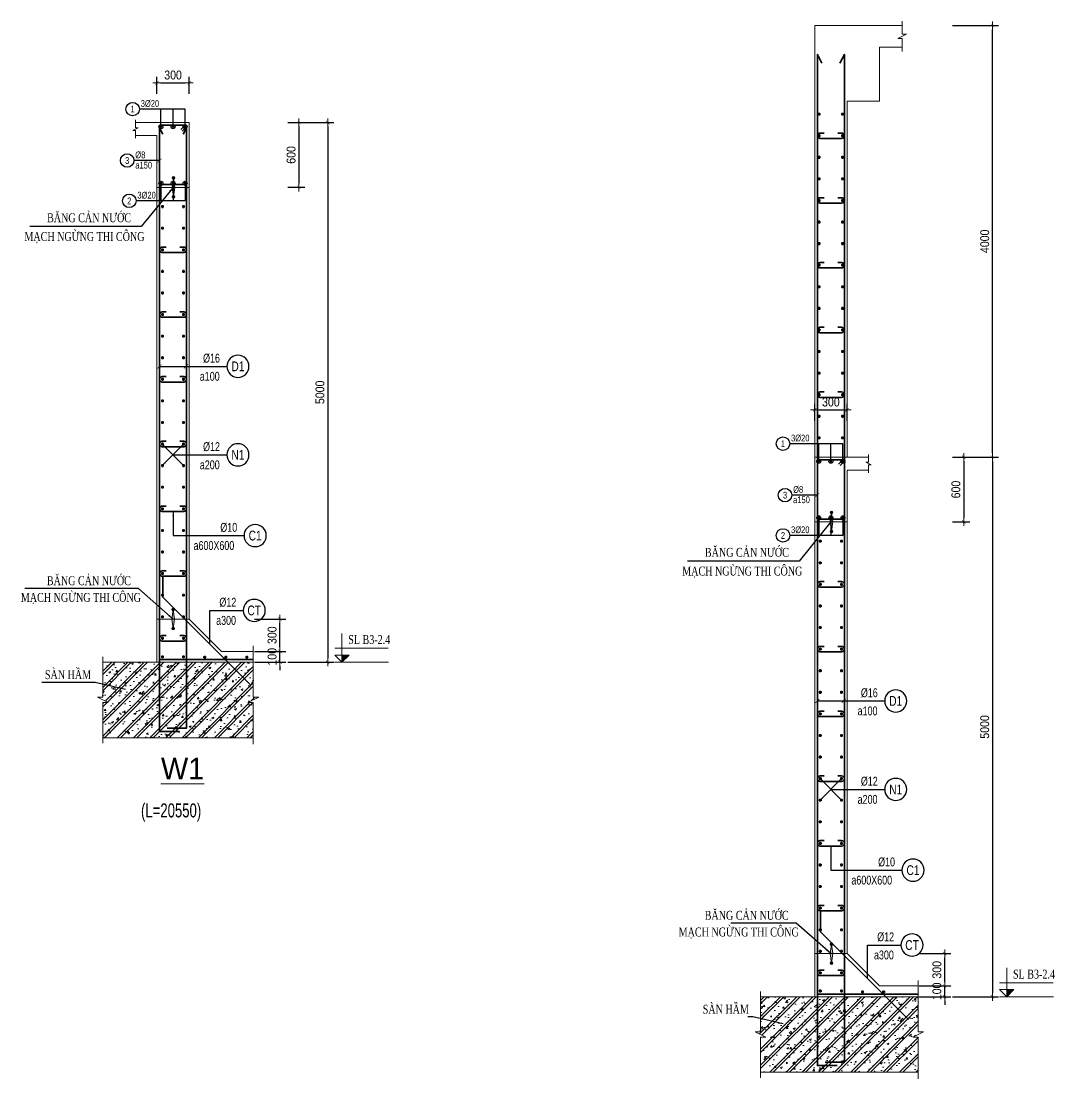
# Model space of a CAD drawing. Extents: x 512210 to 544733856, y -92216 to 2317910607.
# Drawn here: x 669829 to 688997, y -63711 to -44110 of the extents above; entities that cross this region are included whole.
import ezdxf
from ezdxf.enums import TextEntityAlignment as Align

# ---------------------------------------------------------------- set-up
doc = ezdxf.new("R2010")
doc.units = 0
doc.header["$LTSCALE"] = 300
doc.header["$MEASUREMENT"] = 0
doc.layers.get('0').update_dxf_attribs({"linetype": 'CONTINUOUS'})
doc.layers.get('DEFPOINTS').update_dxf_attribs({"linetype": 'CONTINUOUS'})
for name, color, linetype, lineweight in [('00-TT.Dim', 8, 'CONTINUOUS', 13), ('00-TT.Text', 4, 'CONTINUOUS', 13), ('00-XMT.Dim', 8, 'CONTINUOUS', 13), ('3-TEXT', 3, 'CONTINUOUS', 20), ('9', 252, 'CONTINUOUS', 9), ('a-Thay', 255, 'CONTINUOUS', 18), ('G-ANNO-TEXT', 231, 'CONTINUOUS', 9), ('kata_text', 7, 'CONTINUOUS', 30), ('kata_thep chu', 4, 'CONTINUOUS', 35), ('NDC_S_DIM', 1, 'CONTINUOUS', 15), ('NDC_S_HATCH MATERIAL', 8, 'CONTINUOUS', 13), ('NDC_S_REBAR', 4, 'CONTINUOUS', 35), ('NDC_S_SLAB', 2, 'CONTINUOUS', 18), ('sh', 90, 'CONTINUOUS', 13), ('Text chu', 2, 'CONTINUOUS', 25)]:
    doc.layers.add(name, color=color, linetype=linetype, lineweight=lineweight)
doc.layers.add('TEXT', color=4, linetype='CONTINUOUS')
doc.styles.add('01. TT-Arial-S', font='3t-unicode.shx')
doc.styles.add('02. TT-ArialS', font='3t-unicode.shx', dxfattribs={"width": 0.7})
doc.styles.add('kata_text', font='arial.ttf', dxfattribs={"width": 0.8})
doc.styles.add('NDC_ARIAL', font='arial.ttf', dxfattribs={"width": 0.85})
doc.styles.add('VNARIALH', font='', dxfattribs={"width": 0.75})
doc.styles.add('VNAVANTH', font='')
doc.styles.add('vntimeh.shx', font='vntimeh.shx', dxfattribs={"width": 0.65})
doc.styles.get('VNARIALH').set_extended_font_data('.VnArialH')
doc.styles.get('VNAVANTH').set_extended_font_data('.VnAvantH')
doc.linetypes.add('ZIGZAG', pattern='A,0.0001,-0.2,[131,ltypeshp.shx,S=0.2,R=0,X=-0.2,Y=0],-0.4,[131,ltypeshp.shx,S=0.2,R=180,X=0.2,Y=0],-0.2', length=0.8001)
doc.dimstyles.new('NDC_1-75', dxfattribs={"dimscale": 75, "dimtxt": 2.2, "dimasz": 1, "dimexe": 1.5, "dimexo": 0, "dimgap": 0.8, "dimtad": 1, "dimdec": 0, "dimdsep": 46, "dimtxsty": 'NDC_ARIAL', "dimblk": 'DIMMARK', "dimcen": 49999.938995, "dimdle": 1.5, "dimclrd": 1, "dimclre": 1, "dimclrt": 3, "dimadec": 0, "dimazin": 0, "dimtfac": 1, "dimtdec": 0, "dimtix": 1, "dimtmove": 1, "dimatfit": 3, "dimfxl": 1, "dimarcsym": 0})
doc.dimstyles.new('TT 1-1-100', dxfattribs={"dimscale": 100, "dimtxt": 2.2, "dimasz": 1, "dimexe": 1.2, "dimexo": 0, "dimgap": 0.5, "dimtad": 1, "dimdec": 0, "dimzin": 0, "dimdsep": 46, "dimtxsty": '02. TT-ArialS', "dimblk": 'ARCHTICK', "dimcen": 1.5, "dimdle": 1, "dimclrd": 8, "dimclre": 8, "dimclrt": 90, "dimadec": 0, "dimazin": 0, "dimtfac": 1, "dimtdec": 0, "dimtofl": 0, "dimtmove": 0, "dimatfit": 3, "dimfxl": 0.18, "dimtolj": 1, "dimtzin": 0, "dimarcsym": 0})

# ---------------------------------------------------------------- blocks, each defined once
blk = doc.blocks.new('DIMMARK')
at = {"layer": 'NDC_S_DIM', "color": 1}
blk.add_line((-1.5, 0), (1, 0), dxfattribs=at)
at = {"layer": 'NDC_S_DIM', "color": 2, "const_width": 0.1}
blk.add_lwpolyline([(-0.42, -0.42), (0.42, 0.42)], dxfattribs=at)
blk = doc.blocks.new('*D171')
at = {"layer": 'DEFPOINTS', "color": 0, "transparency": 16777216}
for p in [(674773, -45989), (674773, -55989), (675514, -55989)]:
    blk.add_point(p, dxfattribs=at)
at = {"layer": 'NDC_S_DIM', "color": 1, "lineweight": -2, "transparency": 16777216}
for p, q in [((674773, -45989), (675626, -45989)), ((675514, -46064), (675514, -55914)), ((674773, -55989), (675626, -55989))]:
    blk.add_line(p, q, dxfattribs=at)
at = {"layer": 'NDC_S_DIM', "color": 1, "lineweight": -2, "transparency": 16777216, "xscale": 75, "yscale": 75, "zscale": 75}
for p, rotation in [((675514, -45989), 90), ((675514, -55989), 270)]:
    blk.add_blockref('DIMMARK', p, dxfattribs=dict(at, rotation=rotation))
at = {"layer": 'NDC_S_DIM', "color": 3, "transparency": 16777216, "insert": (675370, -50989), "char_height": 165, "attachment_point": 5, "rotation": 90, "style": 'NDC_ARIAL'}
blk.add_mtext('5000', dxfattribs=at)
blk = doc.blocks.new('*D172')
at = {"layer": 'DEFPOINTS', "color": 0, "transparency": 16777216}
for p in [(672946, -45253), (672346, -45455), (672946, -45455)]:
    blk.add_point(p, dxfattribs=at)
at = {"layer": 'NDC_S_DIM', "color": 1, "lineweight": -2, "transparency": 16777216}
for p, q in [((672346, -45455), (672346, -45141)), ((672421, -45253), (672871, -45253)), ((672946, -45455), (672946, -45141))]:
    blk.add_line(p, q, dxfattribs=at)
at = {"layer": 'NDC_S_DIM', "color": 1, "lineweight": -2, "transparency": 16777216, "xscale": 75, "yscale": 75, "zscale": 75, "rotation": 180}
blk.add_blockref('DIMMARK', (672346, -45253), dxfattribs=at)
at = {"layer": 'NDC_S_DIM', "color": 1, "lineweight": -2, "transparency": 16777216, "xscale": 75, "yscale": 75, "zscale": 75}
blk.add_blockref('DIMMARK', (672946, -45253), dxfattribs=at)
at = {"layer": 'NDC_S_DIM', "color": 3, "transparency": 16777216, "insert": (672646, -45109), "char_height": 165, "attachment_point": 5, "style": 'NDC_ARIAL'}
blk.add_mtext('300', dxfattribs=at)
blk = doc.blocks.new('kata_block_THEP')
at = {"layer": 'kata_thep chu', "color": 0}
for p, q in [((-0.5, 0), (0.5, 0)), ((-0.35, 0.35), (0.35, -0.35)), ((0.35, 0.35), (-0.35, -0.35)), ((0, 0.5), (0, -0.5))]:
    blk.add_line(p, q, dxfattribs=at)
at = {"layer": 'kata_thep chu', "color": 0, "const_width": 0.0833}
blk.add_lwpolyline([(-0.5, 0, 1), (0.5, 0, 1), (-0.5, 0, 1)], format="xyb", dxfattribs=at)
blk = doc.blocks.new('00-3T-Reinforcement')
at = {"color": 8}
blk.add_circle((-2.5, 0), 2.5, dxfattribs=at)
at = {"layer": '00-TT.Text', "color": 7, "style": 'VNARIALH', "width": 0.75}
blk.add_attdef('SH', text='', height=2.2, dxfattribs=at).set_placement((-2.5, 0), align=Align.MIDDLE)
at = {"layer": 'sh', "style": '01. TT-Arial-S', "width": 0.75}
for tag, p in [('DK', (0.56, 0.85)), ('KC', (0.56, -2.97))]:
    blk.add_attdef(tag, p, '', height=2, dxfattribs=at)
blk = doc.blocks.new('CT-A3')
at = {"layer": '9', "ltscale": 50}
h = blk.add_hatch(dxfattribs=at)
h.set_pattern_fill('ANSI31', color=256, scale=140.625054, style=0)
h.set_pattern_definition([(45, (-151568.963, -26075.813), (-12.4296162, 12.4296162), [])])
h.paths.add_polyline_path([(164, 160), (164, 0), (325, 160)])
for p, q in [((5, 314), (1200, 314)), ((1209, 0), (0, 0))]:
    blk.add_line(p, q, dxfattribs=at)
for points in [[(164, 643), (164, 0)], [(164, 0), (3, 160), (164, 160)], [(164, 0), (325, 160), (164, 160)]]:
    blk.add_lwpolyline(points, dxfattribs=at)
at = {"layer": '3-TEXT', "style": 'vntimeh.shx', "width": 0.75}
blk.add_attdef('CT', (305, 407), '', height=200, dxfattribs=at)
blk = doc.blocks.new('SIKA')
at = {"layer": '00-XMT.Dim'}
h = blk.add_hatch(color=7, dxfattribs=at)
edge = h.paths.add_edge_path()
edge.add_arc((902400, 306254), 27.5, 0, 360)
blk.add_hatch(color=7, dxfattribs=at).paths.add_polyline_path([(902372, 306053), (902400, 306254), (902428, 306053), (902400, 305851)])
h = blk.add_hatch(color=7, dxfattribs=at)
edge = h.paths.add_edge_path()
edge.add_arc((902400, 305851), 27.5, 0, 360)
at = {"layer": '00-XMT.Dim', "color": 7}
blk.add_lwpolyline([(902372, 306053), (902400, 306254), (902428, 306053), (902400, 305851)], close=True, dxfattribs=at)
for centre in [(902400, 306254), (902400, 305851)]:
    blk.add_circle(centre, 27.5, dxfattribs=at)
blk = doc.blocks.new('*D173')
at = {"layer": 'DEFPOINTS', "color": 0, "transparency": 16777216}
for p in [(674155, -55190), (674627, -55190), (674155, -55789)]:
    blk.add_point(p, dxfattribs=at)
at = {"layer": 'NDC_S_DIM', "color": 1, "lineweight": -2, "transparency": 16777216}
for p, q in [((674155, -55190), (674740, -55190)), ((674627, -55714), (674627, -55265)), ((674155, -55789), (674740, -55789))]:
    blk.add_line(p, q, dxfattribs=at)
at = {"layer": 'NDC_S_DIM', "color": 1, "lineweight": -2, "transparency": 16777216, "xscale": 75, "yscale": 75, "zscale": 75}
for p, rotation in [((674627, -55190), 90), ((674627, -55789), 270)]:
    blk.add_blockref('DIMMARK', p, dxfattribs=dict(at, rotation=rotation))
at = {"layer": 'NDC_S_DIM', "color": 3, "transparency": 16777216, "insert": (674483, -55490), "char_height": 165, "attachment_point": 5, "rotation": 90, "style": 'NDC_ARIAL'}
blk.add_mtext('300', dxfattribs=at)
blk = doc.blocks.new('*D174')
at = {"layer": 'DEFPOINTS', "color": 0, "transparency": 16777216}
for p in [(674773, -45989), (674773, -47189), (674980, -47189)]:
    blk.add_point(p, dxfattribs=at)
at = {"layer": 'NDC_S_DIM', "color": 1, "lineweight": -2, "transparency": 16777216}
for p, q in [((674773, -45989), (675092, -45989)), ((674980, -46064), (674980, -47114)), ((674773, -47189), (675092, -47189))]:
    blk.add_line(p, q, dxfattribs=at)
at = {"layer": 'NDC_S_DIM', "color": 1, "lineweight": -2, "transparency": 16777216, "xscale": 75, "yscale": 75, "zscale": 75}
for p, rotation in [((674980, -45989), 90), ((674980, -47189), 270)]:
    blk.add_blockref('DIMMARK', p, dxfattribs=dict(at, rotation=rotation))
at = {"layer": 'NDC_S_DIM', "color": 3, "transparency": 16777216, "insert": (674835, -46589), "char_height": 165, "attachment_point": 5, "rotation": 90, "style": 'NDC_ARIAL'}
blk.add_mtext('600', dxfattribs=at)
blk = doc.blocks.new('_ARCHTICK')
at = {"const_width": 0.15}
blk.add_lwpolyline([(-0.5, -0.5), (0.5, 0.5)], dxfattribs=at)
blk = doc.blocks.new('*U158')
blk.add_circle((-2.5, 0), 2.5)
at = {"layer": 'kata_text', "color": 7, "style": 'kata_text', "width": 0.8}
blk.add_attdef('SH2', text='', height=2.5, dxfattribs=at).set_placement((-2.5, 0), align=Align.MIDDLE)
at = {"layer": 'kata_text', "color": 3, "style": 'kata_text', "width": 0.8}
blk.add_attdef('DK1', (0.5, 0.85), '', height=2.5, dxfattribs=at)
blk = doc.blocks.new('*U159')
blk.add_circle((-2.5, 0), 2.5)
at = {"layer": 'kata_text', "color": 7, "style": 'kata_text', "width": 0.8}
blk.add_attdef('SH2', text='', height=2.5, dxfattribs=at).set_placement((-2.5, 0), align=Align.MIDDLE)
at = {"layer": 'kata_text', "color": 3, "style": 'kata_text', "width": 0.8}
for tag, p in [('DK1', (0.5, 0.85)), ('KC1', (0.5, -2.97))]:
    blk.add_attdef(tag, p, '', height=2.5, dxfattribs=at)
blk = doc.blocks.new('*D164')
at = {"layer": 'DEFPOINTS', "color": 0, "transparency": 16777216}
for p in [(687100, -52190), (687100, -62190), (687841, -62190)]:
    blk.add_point(p, dxfattribs=at)
at = {"layer": 'NDC_S_DIM', "color": 1, "lineweight": -2, "transparency": 16777216}
for p, q in [((687100, -52190), (687953, -52190)), ((687841, -52265), (687841, -62115)), ((687100, -62190), (687953, -62190))]:
    blk.add_line(p, q, dxfattribs=at)
at = {"layer": 'NDC_S_DIM', "color": 1, "lineweight": -2, "transparency": 16777216, "xscale": 75, "yscale": 75, "zscale": 75}
for p, rotation in [((687841, -52190), 90), ((687841, -62190), 270)]:
    blk.add_blockref('DIMMARK', p, dxfattribs=dict(at, rotation=rotation))
at = {"layer": 'NDC_S_DIM', "color": 3, "transparency": 16777216, "insert": (687697, -57190), "char_height": 165, "attachment_point": 5, "rotation": 90, "style": 'NDC_ARIAL'}
blk.add_mtext('5000', dxfattribs=at)
blk = doc.blocks.new('*D165')
at = {"layer": 'DEFPOINTS', "color": 0, "transparency": 16777216}
for p in [(685144, -51313), (684544, -51515), (685144, -51515)]:
    blk.add_point(p, dxfattribs=at)
at = {"layer": 'NDC_S_DIM', "color": 1, "lineweight": -2, "transparency": 16777216}
for p, q in [((684544, -51515), (684544, -51200)), ((684619, -51313), (685069, -51313)), ((685144, -51515), (685144, -51200))]:
    blk.add_line(p, q, dxfattribs=at)
at = {"layer": 'NDC_S_DIM', "color": 1, "lineweight": -2, "transparency": 16777216, "xscale": 75, "yscale": 75, "zscale": 75, "rotation": 180}
blk.add_blockref('DIMMARK', (684544, -51313), dxfattribs=at)
at = {"layer": 'NDC_S_DIM', "color": 1, "lineweight": -2, "transparency": 16777216, "xscale": 75, "yscale": 75, "zscale": 75}
blk.add_blockref('DIMMARK', (685144, -51313), dxfattribs=at)
at = {"layer": 'NDC_S_DIM', "color": 3, "transparency": 16777216, "insert": (684844, -51169), "char_height": 165, "attachment_point": 5, "style": 'NDC_ARIAL'}
blk.add_mtext('300', dxfattribs=at)
blk = doc.blocks.new('*D168')
at = {"layer": 'DEFPOINTS', "color": 0, "transparency": 16777216}
for p in [(686482, -61390), (686954, -61390), (686482, -61990)]:
    blk.add_point(p, dxfattribs=at)
at = {"layer": 'NDC_S_DIM', "color": 1, "lineweight": -2, "transparency": 16777216}
for p, q in [((686482, -61390), (687067, -61390)), ((686954, -61915), (686954, -61465)), ((686482, -61990), (687067, -61990))]:
    blk.add_line(p, q, dxfattribs=at)
at = {"layer": 'NDC_S_DIM', "color": 1, "lineweight": -2, "transparency": 16777216, "xscale": 75, "yscale": 75, "zscale": 75}
for p, rotation in [((686954, -61390), 90), ((686954, -61990), 270)]:
    blk.add_blockref('DIMMARK', p, dxfattribs=dict(at, rotation=rotation))
at = {"layer": 'NDC_S_DIM', "color": 3, "transparency": 16777216, "insert": (686810, -61690), "char_height": 165, "attachment_point": 5, "rotation": 90, "style": 'NDC_ARIAL'}
blk.add_mtext('300', dxfattribs=at)
blk = doc.blocks.new('*D169')
at = {"layer": 'DEFPOINTS', "color": 0, "transparency": 16777216}
for p in [(687100, -52190), (687100, -53390), (687307, -53390)]:
    blk.add_point(p, dxfattribs=at)
at = {"layer": 'NDC_S_DIM', "color": 1, "lineweight": -2, "transparency": 16777216}
for p, q in [((687100, -52190), (687419, -52190)), ((687307, -52265), (687307, -53315)), ((687100, -53390), (687419, -53390))]:
    blk.add_line(p, q, dxfattribs=at)
at = {"layer": 'NDC_S_DIM', "color": 1, "lineweight": -2, "transparency": 16777216, "xscale": 75, "yscale": 75, "zscale": 75}
for p, rotation in [((687307, -52190), 90), ((687307, -53390), 270)]:
    blk.add_blockref('DIMMARK', p, dxfattribs=dict(at, rotation=rotation))
at = {"layer": 'NDC_S_DIM', "color": 3, "transparency": 16777216, "insert": (687162, -52790), "char_height": 165, "attachment_point": 5, "rotation": 90, "style": 'NDC_ARIAL'}
blk.add_mtext('600', dxfattribs=at)
blk = doc.blocks.new('*D170')
at = {"layer": 'DEFPOINTS', "color": 0, "transparency": 16777216}
for p in [(687100, -44190), (687841, -44190), (687100, -52190)]:
    blk.add_point(p, dxfattribs=at)
at = {"layer": 'NDC_S_DIM', "color": 1, "lineweight": -2, "transparency": 16777216}
for p, q in [((687100, -44190), (687953, -44190)), ((687841, -52115), (687841, -44265)), ((687100, -52190), (687953, -52190))]:
    blk.add_line(p, q, dxfattribs=at)
at = {"layer": 'NDC_S_DIM', "color": 1, "lineweight": -2, "transparency": 16777216, "xscale": 75, "yscale": 75, "zscale": 75}
for p, rotation in [((687841, -44190), 90), ((687841, -52190), 270)]:
    blk.add_blockref('DIMMARK', p, dxfattribs=dict(at, rotation=rotation))
at = {"layer": 'NDC_S_DIM', "color": 3, "transparency": 16777216, "insert": (687697, -48190), "char_height": 165, "attachment_point": 5, "rotation": 90, "style": 'NDC_ARIAL'}
blk.add_mtext('4000', dxfattribs=at)
blk = doc.blocks.new('*D553')
at = {"layer": 'DEFPOINTS', "color": 0, "transparency": 16777216}
for p in [(674155, -55789), (674627, -55789), (674155, -55989)]:
    blk.add_point(p, dxfattribs=at)
at = {"layer": 'NDC_S_DIM', "color": 1, "lineweight": -2, "transparency": 16777216}
for p, q in [((674627, -55714), (674627, -55639)), ((674155, -55789), (674740, -55789)), ((674627, -55989), (674627, -55789)), ((674155, -55989), (674740, -55989)), ((674627, -56064), (674627, -56139))]:
    blk.add_line(p, q, dxfattribs=at)
at = {"layer": 'NDC_S_DIM', "color": 1, "lineweight": -2, "transparency": 16777216, "xscale": 75, "yscale": 75, "zscale": 75}
for p, rotation in [((674627, -55789), 270), ((674627, -55989), 90)]:
    blk.add_blockref('DIMMARK', p, dxfattribs=dict(at, rotation=rotation))
at = {"layer": 'NDC_S_DIM', "color": 3, "transparency": 16777216, "insert": (674483, -55889), "char_height": 165, "attachment_point": 5, "rotation": 90, "style": 'NDC_ARIAL'}
blk.add_mtext('100', dxfattribs=at)
blk = doc.blocks.new('*D555')
at = {"layer": 'DEFPOINTS', "color": 0, "transparency": 16777216}
for p in [(686482, -61990), (686954, -61990), (686482, -62190)]:
    blk.add_point(p, dxfattribs=at)
at = {"layer": 'NDC_S_DIM', "color": 1, "lineweight": -2, "transparency": 16777216}
for p, q in [((686954, -61915), (686954, -61840)), ((686482, -61990), (687067, -61990)), ((686954, -62190), (686954, -61990)), ((686482, -62190), (687067, -62190)), ((686954, -62265), (686954, -62340))]:
    blk.add_line(p, q, dxfattribs=at)
at = {"layer": 'NDC_S_DIM', "color": 1, "lineweight": -2, "transparency": 16777216, "xscale": 75, "yscale": 75, "zscale": 75}
for p, rotation in [((686954, -61990), 270), ((686954, -62190), 90)]:
    blk.add_blockref('DIMMARK', p, dxfattribs=dict(at, rotation=rotation))
at = {"layer": 'NDC_S_DIM', "color": 3, "transparency": 16777216, "insert": (686810, -62090), "char_height": 165, "attachment_point": 5, "rotation": 90, "style": 'NDC_ARIAL'}
blk.add_mtext('100', dxfattribs=at)

msp = doc.modelspace()

# ---------------------------------------------------------------- hatches: boundary and pattern name
at = {"layer": 'NDC_S_HATCH MATERIAL'}
h = msp.add_hatch(dxfattribs=at)
h.set_pattern_fill('BT-01', color=256, scale=50, pattern_type=2)
h.set_pattern_definition([(50, (0, 0), (358.63009, -31.37607), [37.5, -412.5]), (355, (0, 0), (-69.37567, 376.09607), [30, -330]), (100.4514, (29.9, -2.6), (289.25469, 344.71977), [31.8701, -350.57106]), (46.1842, (0, 100), (533.62052, -82.7595), [56.25, -618.75]), (96.6356, (44.47, 93.1), (467.33135, 487.05894), [47.80514, -525.8565]), (351.1842, (0, 100), (467.33097, 487.0593), [45, -495]), (21, (50, 75), (298.45353, -201.30945), [37.5, -412.5]), (326, (50, 75), (121.65767, 362.57502), [30, -330]), (71.4514, (74.87, 58.22), (420.11131, 161.26525), [31.8701, -350.57106]), (37.5, (0, 0), (6.079928, 166.446927), [0, -326, 0, -335, 0, -331.25]), (7.5, (0, 0), (131.53477, 197.205856), [0, -191, 0, -318.5, 0, -126.25]), (327.5, (-111.5, 0), (266.911218, -11.277436), [0, -125, 0, -390, 0, -517.5]), (317.5, (-161.5, 0), (291.593085, 50.05249), [0, -162.5, 0, -259, 0, -367.5]), (45, (0, 0), (-150.26019, 150.26019), []), (45, (0, 61.25), (-150.26019, 150.26019), [])])
h.paths.add_polyline_path([(674233.7, -56639.2), (674133.7, -56639.2), (674133.7, -55989.2), (672345.7, -55989.2), (671342.7, -55989.2), (671342.7, -56639.2), (671242.7, -56639.2), (671442.7, -56739.2), (671342.7, -56739.2), (671342.7, -57389.2), (674133.7, -57389.2), (674133.7, -56739.2), (674033.7, -56739.2)])
h = msp.add_hatch(dxfattribs=at)
h.set_pattern_fill('BT-01', color=256, scale=50, pattern_type=2)
h.set_pattern_definition([(50, (269.2, 0), (358.63009, -31.37607), [37.5, -412.5]), (355, (269.2, 0), (-69.37567, 376.09607), [30, -330]), (100.4514, (299.1, -2.6), (289.25469, 344.71977), [31.8701, -350.57106]), (46.1842, (269.2, 100), (533.62052, -82.7595), [56.25, -618.75]), (96.6356, (313.67, 93.1), (467.33135, 487.05894), [47.80514, -525.8565]), (351.1842, (269.2, 100), (467.33097, 487.0593), [45, -495]), (21, (319.2, 75), (298.45353, -201.30945), [37.5, -412.5]), (326, (319.2, 75), (121.65767, 362.57502), [30, -330]), (71.4514, (344.07, 58.22), (420.11131, 161.26525), [31.8701, -350.57106]), (37.5, (269.2, 0), (6.079928, 166.446927), [0, -326, 0, -335, 0, -331.25]), (7.5, (269.2, 0), (131.53477, 197.205856), [0, -191, 0, -318.5, 0, -126.25]), (327.5, (157.7, 0), (266.911218, -11.277436), [0, -125, 0, -390, 0, -517.5]), (317.5, (107.7, 0), (291.593085, 50.05249), [0, -162.5, 0, -259, 0, -367.5]), (45, (269.2, 0), (-150.26019, 150.26019), []), (45, (269.2, 61.25), (-150.26019, 150.26019), [])])
h.paths.add_polyline_path([(686560.7, -62839.8), (686460.7, -62839.8), (686460.7, -62189.8), (686012.9, -62189.8), (683540.8, -62189.8), (683540.8, -62839.8), (683440.8, -62839.8), (683640.8, -62939.8), (683540.8, -62939.8), (683540.8, -63589.8), (686460.7, -63589.8), (686460.7, -62939.8), (686360.7, -62939.8)])

# ---------------------------------------------------------------- linework, layer by layer
at = {"layer": '00-TT.Dim'}
for points in [[(674133.7, -55689.2), (674133.7, -56639.2), (674233.7, -56639.2), (674033.7, -56739.2), (674133.7, -56739.2), (674133.7, -57510.8)], [(671342.7, -55889.2), (671342.7, -56639.2), (671242.7, -56639.2), (671442.7, -56739.2), (671342.7, -56739.2), (671342.7, -57492.3)], [(686460.7, -61889.8), (686460.7, -62839.8), (686560.7, -62839.8), (686360.7, -62939.8), (686460.7, -62939.8), (686460.7, -63711.3)], [(683540.8, -62089.8), (683540.8, -62839.8), (683440.8, -62839.8), (683640.8, -62939.8), (683540.8, -62939.8), (683540.8, -63692.8)]]:
    msp.add_lwpolyline(points, dxfattribs=at)
at = {"layer": 'a-Thay', "linetype": 'ZIGZAG', "ltscale": 0.5, "flags": 128}
for points in [[(672945.7, -47189.9), (672345.7, -47189.9)], [(672945.7, -47189.9), (672345.7, -47189.9)], [(685143.7, -53390.5), (684543.7, -53390.5)], [(685143.7, -53390.5), (684543.7, -53390.5)], [(672945.7, -55189.9), (672345.7, -55189.9)], [(685143.7, -61390.5), (684543.7, -61390.5)]]:
    msp.add_lwpolyline(points, dxfattribs=at)
at = {"layer": 'NDC_S_DIM'}
msp.add_line((684543.7, -52189.8), (685143.7, -52189.8), dxfattribs=at)
for points in [[(686165.6, -44109.8), (686165.6, -44349.8), (686245.6, -44349.8), (686085.6, -44429.8), (686165.6, -44429.8), (686165.6, -44669.8)], [(671948.9, -46277.2), (671948.9, -46133.2), (671900.9, -46133.2), (671996.9, -46085.2), (671948.9, -46085.2), (671948.9, -45941.2)], [(685540.4, -52477.8), (685540.4, -52333.8), (685588.4, -52333.8), (685492.4, -52285.8), (685540.4, -52285.8), (685540.4, -52141.8)]]:
    msp.add_lwpolyline(points, dxfattribs=at)
at = {"layer": 'NDC_S_REBAR'}
for points in [[(684675.2, -44891.3), (684593.7, -44725.4), (684593.7, -63465.8), (684962.6, -63465.8)], [(684737.6, -63403.8), (685093.7, -63403.8), (685093.7, -44725.4), (685012.3, -44891.3)], [(672455.7, -46206.3), (672395.7, -46087.2), (672395.7, -57274), (672764.5, -57274)], [(672539.5, -57212), (672895.7, -57212), (672895.7, -46087.2), (672835.6, -46206.3)], [(672455.7, -54385.3), (672455.7, -54785.3), (673550.9, -55879.2), (674085.5, -56413.3)], [(674133.7, -55939.2), (672395.7, -55939.2)], [(684653.7, -60585.9), (684653.7, -60985.9), (685748.9, -62079.8), (686283.6, -62613.8)], [(686460.7, -62139.8), (684593.7, -62139.8)]]:
    msp.add_lwpolyline(points, dxfattribs=at)
for points in [[(672789.7, -46119.9), (672869.7, -46039.9, -0.4142136), (672895.7, -46065.9), (672895.7, -47113.9, -0.4142136), (672869.7, -47139.9), (672421.7, -47139.9, -0.4142136), (672395.7, -47113.9), (672395.7, -46065.9, -0.4142136), (672421.7, -46039.9), (672869.7, -46039.9, -0.4142136), (672895.7, -46065.9), (672815.7, -46145.9)], [(684971, -46183), (685043.1, -46183, -1), (685043.1, -46284.2), (684644.3, -46284.2, -1), (684644.3, -46183), (684716.5, -46183)], [(684971, -47382.6), (685043.1, -47382.6, -1), (685043.1, -47483.8), (684644.3, -47483.8, -1), (684644.3, -47382.6), (684716.5, -47382.6)], [(672772.9, -48296.2), (672845, -48296.2, -1), (672845, -48397.5), (672446.3, -48397.5, -1), (672446.3, -48296.2), (672518.4, -48296.2)], [(684971, -48582.2), (685043.1, -48582.2, -1), (685043.1, -48683.5), (684644.3, -48683.5, -1), (684644.3, -48582.2), (684716.5, -48582.2)], [(672772.9, -49496.2), (672845, -49496.2, -1), (672845, -49597.5), (672446.3, -49597.5, -1), (672446.3, -49496.2), (672518.4, -49496.2)], [(684971, -49781.8), (685043.1, -49781.8, -1), (685043.1, -49883.1), (684644.3, -49883.1, -1), (684644.3, -49781.8), (684716.5, -49781.8)], [(672772.9, -50696.2), (672845, -50696.2, -1), (672845, -50797.5), (672446.3, -50797.5, -1), (672446.3, -50696.2), (672518.4, -50696.2)], [(684971, -50981.5), (685043.1, -50981.5, -1), (685043.1, -51082.7), (684644.3, -51082.7, -1), (684644.3, -50981.5), (684716.5, -50981.5)], [(672772.9, -51896.2), (672845, -51896.2, -1), (672845, -51997.5), (672446.3, -51997.5, -1), (672446.3, -51896.2), (672518.4, -51896.2)], [(684987.7, -52320.5), (685067.7, -52240.5, -0.4142136), (685093.7, -52266.5), (685093.7, -53314.5, -0.4142136), (685067.7, -53340.5), (684619.7, -53340.5, -0.4142136), (684593.7, -53314.5), (684593.7, -52266.5, -0.4142136), (684619.7, -52240.5), (685067.7, -52240.5, -0.4142136), (685093.7, -52266.5), (685013.7, -52346.5)], [(672772.9, -53096.2), (672845, -53096.2, -1), (672845, -53197.5), (672446.3, -53197.5, -1), (672446.3, -53096.2), (672518.4, -53096.2)], [(672772.9, -54296.2), (672845, -54296.2, -1), (672845, -54397.5), (672446.3, -54397.5, -1), (672446.3, -54296.2), (672518.4, -54296.2)], [(684971, -54496.8), (685043.1, -54496.8, -1), (685043.1, -54598), (684644.3, -54598, -1), (684644.3, -54496.8), (684716.5, -54496.8)], [(672772.9, -55496.2), (672845, -55496.2, -1), (672845, -55597.5), (672446.3, -55597.5, -1), (672446.3, -55496.2), (672518.4, -55496.2)], [(684971, -55696.8), (685043.1, -55696.8, -1), (685043.1, -55798), (684644.3, -55798, -1), (684644.3, -55696.8), (684716.5, -55696.8)], [(684971, -56896.8), (685043.1, -56896.8, -1), (685043.1, -56998), (684644.3, -56998, -1), (684644.3, -56896.8), (684716.5, -56896.8)], [(684971, -58096.8), (685043.1, -58096.8, -1), (685043.1, -58198), (684644.3, -58198, -1), (684644.3, -58096.8), (684716.5, -58096.8)], [(684971, -59296.8), (685043.1, -59296.8, -1), (685043.1, -59398), (684644.3, -59398, -1), (684644.3, -59296.8), (684716.5, -59296.8)], [(684971, -60496.8), (685043.1, -60496.8, -1), (685043.1, -60598), (684644.3, -60598, -1), (684644.3, -60496.8), (684716.5, -60496.8)], [(684971, -61696.8), (685043.1, -61696.8, -1), (685043.1, -61798), (684644.3, -61798, -1), (684644.3, -61696.8), (684716.5, -61696.8)]]:
    msp.add_lwpolyline(points, format="xyb", dxfattribs=at)
at = {"layer": 'NDC_S_SLAB'}
for p, q in [((685743.7, -44189.8), (686165.6, -44189.8)), ((685743.7, -44589.8), (686165.6, -44589.8)), ((671948.9, -45989.2), (672945.7, -45989.2)), ((672945.7, -45989.2), (672945.7, -55189.9)), ((684543.7, -52189.8), (684543.7, -62189.8)), ((685143.7, -52189.8), (685540.4, -52189.8)), ((685540.4, -52429.8), (685143.7, -52429.8)), ((672945.7, -55189.9), (673545.7, -55789.2)), ((673545.7, -55789.2), (674133.7, -55789.2)), ((672345.7, -55989.2), (674133.7, -55989.2))]:
    msp.add_line(p, q, dxfattribs=at)
for points in [[(685743.7, -44189.8), (684543.7, -44189.8), (684543.7, -45589.8)], [(685143.7, -45589.8), (685743.7, -45589.8), (685743.7, -44589.8)], [(684543.7, -52189.8), (684543.7, -45589.8)], [(685143.7, -52189.8), (685143.7, -45589.8)], [(671948.9, -46229.2), (672345.7, -46229.2), (672345.7, -55989.2)], [(685743.7, -61989.8), (685143.7, -61390.5), (685143.7, -52429.8)], [(672345.7, -55989.2), (671342.7, -55989.2)], [(671342.7, -57389.2), (674133.7, -57389.2)], [(685743.7, -61989.8), (686460.7, -61989.8)], [(685743.7, -62189.8), (683540.8, -62189.8)], [(685743.7, -62189.8), (686460.7, -62189.8)], [(683540.8, -63589.8), (686460.7, -63589.8)]]:
    msp.add_lwpolyline(points, dxfattribs=at)

# ---------------------------------------------------------------- block references
at = {"xscale": 50, "yscale": 50, "zscale": 50}
for name, p, values in [('*U158', (672021.7, -45739.9), {'SH2': '1', 'DK1': '3%%c20'}), ('*U159', (671920.7, -46692.9), {'SH2': '3', 'DK1': '%%c8', 'KC1': 'a150'}), ('*U158', (671959.3, -47439.9), {'SH2': '2', 'DK1': '3%%c20'}), ('*U158', (684080.4, -51940.5), {'SH2': '1', 'DK1': '3%%c20'}), ('*U159', (684118.7, -52893.5), {'SH2': '3', 'DK1': '%%c8', 'KC1': 'a150'}), ('*U158', (684080.4, -53640.5), {'SH2': '2', 'DK1': '3%%c20'})]:
    msp.add_blockref(name, p, dxfattribs=at).add_auto_attribs(values)
ref = msp.add_blockref('00-3T-Reinforcement', (673643.2, -50506.9), dxfattribs=dict(xscale=-82.13412979035638, yscale=82.13412978546694, zscale=82.13412978550095))
ref.add_attrib('KC', 'a100', (673142.4, -50773.9), dxfattribs={"layer": 'sh', "height": 165, "style": '01. TT-Arial-S', "width": 0.75})
ref.add_attrib('DK', '%%c16', (673202.1, -50437.5), dxfattribs={"layer": 'sh', "height": 165, "style": '01. TT-Arial-S', "width": 0.75})
ref.add_attrib('SH', 'D1', dxfattribs={"layer": '00-TT.Text', "color": 7, "height": 180.7, "style": 'VNARIALH', "width": 0.75}).set_placement((673848.5, -50506.9), align=Align.MIDDLE)
ref = msp.add_blockref('00-3T-Reinforcement', (673643.2, -52147), dxfattribs=dict(xscale=-82.13412979035638, yscale=82.13412978546694, zscale=82.13412978550095))
ref.add_attrib('KC', 'a200', (673142.4, -52414), dxfattribs={"layer": 'sh', "height": 165, "style": '01. TT-Arial-S', "width": 0.75})
ref.add_attrib('DK', '%%c12', (673202.1, -52077.6), dxfattribs={"layer": 'sh', "height": 165, "style": '01. TT-Arial-S', "width": 0.75})
ref.add_attrib('SH', 'N1', dxfattribs={"layer": '00-TT.Text', "color": 7, "height": 180.7, "style": 'VNARIALH', "width": 0.75}).set_placement((673848.5, -52147), align=Align.MIDDLE)
ref = msp.add_blockref('00-3T-Reinforcement', (673963.2, -53643.2), dxfattribs=dict(xscale=-82.13412979035638, yscale=82.13412978546694, zscale=82.13412978550095))
ref.add_attrib('KC', 'a600X600', (673026.4, -53910.2), dxfattribs={"layer": 'sh', "height": 165, "style": '01. TT-Arial-S', "width": 0.75})
ref.add_attrib('DK', '%%c10', (673522.1, -53573.8), dxfattribs={"layer": 'sh', "height": 165, "style": '01. TT-Arial-S', "width": 0.75})
ref.add_attrib('SH', 'C1', dxfattribs={"layer": '00-TT.Text', "color": 7, "height": 180.7, "style": 'VNARIALH', "width": 0.75}).set_placement((674168.5, -53643.2), align=Align.MIDDLE)
ref = msp.add_blockref('00-3T-Reinforcement', (673945.9, -55030.6), dxfattribs=dict(xscale=-82.13412979035638, yscale=82.13412978546694, zscale=82.13412978550095))
ref.add_attrib('KC', 'a300', (673445.1, -55297.6), dxfattribs={"layer": 'sh', "height": 165, "style": '01. TT-Arial-S', "width": 0.75})
ref.add_attrib('DK', '%%c12', (673504.7, -54961.1), dxfattribs={"layer": 'sh', "height": 165, "style": '01. TT-Arial-S', "width": 0.75})
ref.add_attrib('SH', 'CT', dxfattribs={"layer": '00-TT.Text', "color": 7, "height": 180.7, "style": 'VNARIALH', "width": 0.75}).set_placement((674151.2, -55030.6), align=Align.MIDDLE)
ref = msp.add_blockref('00-3T-Reinforcement', (685841.3, -56707.5), dxfattribs=dict(xscale=-82.13412979035638, yscale=82.13412978546694, zscale=82.13412978550095))
ref.add_attrib('KC', 'a100', (685340.4, -56974.5), dxfattribs={"layer": 'sh', "height": 165, "style": '01. TT-Arial-S', "width": 0.75})
ref.add_attrib('DK', '%%c16', (685400.1, -56638), dxfattribs={"layer": 'sh', "height": 165, "style": '01. TT-Arial-S', "width": 0.75})
ref.add_attrib('SH', 'D1', dxfattribs={"layer": '00-TT.Text', "color": 7, "height": 180.7, "style": 'VNARIALH', "width": 0.75}).set_placement((686046.6, -56707.5), align=Align.MIDDLE)
ref = msp.add_blockref('00-3T-Reinforcement', (685841.3, -58347.6), dxfattribs=dict(xscale=-82.13412979035638, yscale=82.13412978546694, zscale=82.13412978550095))
ref.add_attrib('KC', 'a200', (685340.4, -58614.6), dxfattribs={"layer": 'sh', "height": 165, "style": '01. TT-Arial-S', "width": 0.75})
ref.add_attrib('DK', '%%c12', (685400.1, -58278.1), dxfattribs={"layer": 'sh', "height": 165, "style": '01. TT-Arial-S', "width": 0.75})
ref.add_attrib('SH', 'N1', dxfattribs={"layer": '00-TT.Text', "color": 7, "height": 180.7, "style": 'VNARIALH', "width": 0.75}).set_placement((686046.6, -58347.6), align=Align.MIDDLE)
ref = msp.add_blockref('00-3T-Reinforcement', (686161.2, -59843.8), dxfattribs=dict(xscale=-82.13412979035638, yscale=82.13412978546694, zscale=82.13412978550095))
ref.add_attrib('KC', 'a600X600', (685224.4, -60110.8), dxfattribs={"layer": 'sh', "height": 165, "style": '01. TT-Arial-S', "width": 0.75})
ref.add_attrib('DK', '%%c10', (685720.1, -59774.4), dxfattribs={"layer": 'sh', "height": 165, "style": '01. TT-Arial-S', "width": 0.75})
ref.add_attrib('SH', 'C1', dxfattribs={"layer": '00-TT.Text', "color": 7, "height": 180.7, "style": 'VNARIALH', "width": 0.75}).set_placement((686366.6, -59843.8), align=Align.MIDDLE)
ref = msp.add_blockref('00-3T-Reinforcement', (686143.9, -61231.1), dxfattribs=dict(xscale=-82.13412979035638, yscale=82.13412978546694, zscale=82.13412978550095))
ref.add_attrib('KC', 'a300', (685643.1, -61498.1), dxfattribs={"layer": 'sh', "height": 165, "style": '01. TT-Arial-S', "width": 0.75})
ref.add_attrib('DK', '%%c12', (685702.8, -61161.7), dxfattribs={"layer": 'sh', "height": 165, "style": '01. TT-Arial-S', "width": 0.75})
ref.add_attrib('SH', 'CT', dxfattribs={"layer": '00-TT.Text', "color": 7, "height": 180.7, "style": 'VNARIALH', "width": 0.75}).set_placement((686349.2, -61231.1), align=Align.MIDDLE)
at = {"layer": '00-XMT.Dim', "color": 7, "xscale": -0.8775311545468867, "yscale": 0.8775311524514109, "zscale": 0.8775311535358427}
for p in [(1464539.5, -315760.7), (1476737.6, -321961.3), (1464532.8, -323760.7), (1476737.6, -329961.3)]:
    msp.add_blockref('SIKA', p, dxfattribs=at)
at = {"layer": '3-TEXT'}
ref = msp.add_blockref('CT-A3', (675641.6, -55989.2), dxfattribs=dict(at, xscale=0.8289007083512843, yscale=0.8289007083512843, zscale=0.8289007083512843))
ref.add_attrib('CT', 'SL B3-2.4', (675894.3, -55652), dxfattribs={"layer": 'Text chu', "color": 0, "height": 165, "style": 'vntimeh.shx', "width": 0.75})
ref = msp.add_blockref('CT-A3', (687968.5, -62189.8), dxfattribs=dict(at, xscale=0.8289007083512843, yscale=0.8289007083512843, zscale=0.8289007083512843))
ref.add_attrib('CT', 'SL B3-2.4', (688221.2, -61852.6), dxfattribs={"layer": 'Text chu', "color": 0, "height": 165, "style": 'vntimeh.shx', "width": 0.75})
at = {"layer": 'NDC_S_REBAR', "yscale": 51.60959999985062, "rotation": 180}
for p, xscale, zscale in [((684627.8, -45832.5), -51.60959999985062, 51.60960000000001), ((685060.2, -45832.5), 51.60959999985062, 51.60959999985062), ((684627.8, -46232.5), -51.60959999985062, 51.60960000000001), ((685060.2, -46232.5), 51.60959999985062, 51.60959999985062), ((684627.8, -46632.5), -51.60959999985062, 51.60960000000001), ((685060.2, -46632.5), 51.60959999985062, 51.60959999985062), ((684627.8, -47032.5), -51.60959999985062, 51.60960000000001), ((685060.2, -47032.5), 51.60959999985062, 51.60959999985062), ((684627.8, -47432.5), -51.60959999985062, 51.60960000000001), ((685060.2, -47432.5), 51.60959999985062, 51.60959999985062), ((672449.7, -47547.2), -51.60959999985062, 51.60960000000001), ((672841.1, -47547.2), 51.60959999985062, 51.60959999985062), ((684627.8, -47832.5), -51.60959999985062, 51.60960000000001), ((685060.2, -47832.5), 51.60959999985062, 51.60959999985062), ((672449.7, -47947.2), -51.60959999985062, 51.60960000000001), ((672841.1, -47947.2), 51.60959999985062, 51.60959999985062), ((684627.8, -48232.5), -51.60959999985062, 51.60960000000001), ((685060.2, -48232.5), 51.60959999985062, 51.60959999985062), ((672449.7, -48347.2), -51.60959999985062, 51.60960000000001), ((672841.1, -48347.2), 51.60959999985062, 51.60959999985062), ((684627.8, -48632.5), -51.60959999985062, 51.60960000000001), ((685060.2, -48632.5), 51.60959999985062, 51.60959999985062), ((672449.7, -48747.2), -51.60959999985062, 51.60960000000001), ((672841.1, -48747.2), 51.60959999985062, 51.60959999985062), ((672449.7, -49147.2), -51.60959999985062, 51.60960000000001), ((672841.1, -49147.2), 51.60959999985062, 51.60959999985062), ((684627.8, -49032.5), -51.60959999985062, 51.60960000000001), ((685060.2, -49032.5), 51.60959999985062, 51.60959999985062), ((672449.7, -49547.2), -51.60959999985062, 51.60960000000001), ((672841.1, -49547.2), 51.60959999985062, 51.60959999985062), ((684627.8, -49432.5), -51.60959999985062, 51.60960000000001), ((685060.2, -49432.5), 51.60959999985062, 51.60959999985062), ((672449.7, -49947.2), -51.60959999985062, 51.60960000000001), ((672841.1, -49947.2), 51.60959999985062, 51.60959999985062), ((684627.8, -49832.5), -51.60959999985062, 51.60960000000001), ((685060.2, -49832.5), 51.60959999985062, 51.60959999985062), ((672449.7, -50347.2), -51.60959999985062, 51.60960000000001), ((672841.1, -50347.2), 51.60959999985062, 51.60959999985062), ((684627.8, -50232.5), -51.60959999985062, 51.60960000000001), ((685060.2, -50232.5), 51.60959999985062, 51.60959999985062), ((672449.7, -50747.2), -51.60959999985062, 51.60960000000001), ((672841.1, -50747.2), 51.60959999985062, 51.60959999985062), ((684627.8, -50632.5), -51.60959999985062, 51.60960000000001), ((685060.2, -50632.5), 51.60959999985062, 51.60959999985062), ((672449.7, -51147.2), -51.60959999985062, 51.60960000000001), ((672841.1, -51147.2), 51.60959999985062, 51.60959999985062), ((684627.8, -51032.5), -51.60959999985062, 51.60960000000001), ((685060.2, -51032.5), 51.60959999985062, 51.60959999985062), ((672449.7, -51547.2), -51.60959999985062, 51.60960000000001), ((672841.1, -51547.2), 51.60959999985062, 51.60959999985062), ((684627.8, -51432.5), -51.60959999985062, 51.60960000000001), ((685060.2, -51432.5), 51.60959999985062, 51.60959999985062), ((672449.7, -51947.2), -51.60959999985062, 51.60960000000001), ((672841.1, -51947.2), 51.60959999985062, 51.60959999985062), ((684627.8, -51832.5), -51.60959999985062, 51.60960000000001), ((685060.2, -51832.5), 51.60959999985062, 51.60959999985062), ((672449.7, -52347.2), -51.60959999985062, 51.60960000000001), ((672841.1, -52347.2), 51.60959999985062, 51.60959999985062), ((672449.7, -52747.2), -51.60959999985062, 51.60960000000001), ((672841.1, -52747.2), 51.60959999985062, 51.60959999985062), ((672449.7, -53147.2), -51.60959999985062, 51.60960000000001), ((672841.1, -53147.2), 51.60959999985062, 51.60959999985062), ((672449.7, -53547.2), -51.60959999985062, 51.60960000000001), ((672841.1, -53547.2), 51.60959999985062, 51.60959999985062), ((684647.7, -53747.8), -51.60959999985062, 51.60960000000001), ((685039.1, -53747.8), 51.60959999985062, 51.60959999985062), ((672449.7, -53947.2), -51.60959999985062, 51.60960000000001), ((672841.1, -53947.2), 51.60959999985062, 51.60959999985062), ((684647.7, -54147.8), -51.60959999985062, 51.60960000000001), ((685039.1, -54147.8), 51.60959999985062, 51.60959999985062), ((672449.7, -54347.2), -51.60959999985062, 51.60960000000001), ((672841.1, -54347.2), 51.60959999985062, 51.60959999985062), ((684647.7, -54547.8), -51.60959999985062, 51.60960000000001), ((685039.1, -54547.8), 51.60959999985062, 51.60959999985062), ((672449.7, -54747.2), -51.60959999985062, 51.60960000000001), ((672841.1, -54747.2), 51.60959999985062, 51.60959999985062), ((684647.7, -54947.8), -51.60959999985062, 51.60960000000001), ((685039.1, -54947.8), 51.60959999985062, 51.60959999985062), ((672449.7, -55147.2), -51.60959999985062, 51.60960000000001), ((672841.1, -55147.2), 51.60959999985062, 51.60959999985062), ((684647.7, -55347.8), -51.60959999985062, 51.60960000000001), ((685039.1, -55347.8), 51.60959999985062, 51.60959999985062), ((672449.7, -55547.2), -51.60959999985062, 51.60960000000001), ((672841.1, -55547.2), 51.60959999985062, 51.60959999985062), ((672449.7, -55890.6), -51.60959999985062, 51.60960000000001), ((672841.1, -55890.6), 51.60959999985062, 51.60959999985062), ((684647.7, -55747.8), -51.60959999985062, 51.60960000000001), ((685039.1, -55747.8), 51.60959999985062, 51.60959999985062), ((673232.5, -55897.2), 51.60959999985062, 51.60959999985062), ((673623.9, -55897.2), 51.60959999985062, 51.60959999985062), ((674015.3, -55897.2), 51.60959999985062, 51.60959999985062), ((684647.7, -56147.8), -51.60959999985062, 51.60960000000001), ((685039.1, -56147.8), 51.60959999985062, 51.60959999985062), ((684647.7, -56547.8), -51.60959999985062, 51.60960000000001), ((685039.1, -56547.8), 51.60959999985062, 51.60959999985062), ((684647.7, -56947.8), -51.60959999985062, 51.60960000000001), ((685039.1, -56947.8), 51.60959999985062, 51.60959999985062), ((684647.7, -57347.8), -51.60959999985062, 51.60960000000001), ((685039.1, -57347.8), 51.60959999985062, 51.60959999985062), ((684647.7, -57747.8), -51.60959999985062, 51.60960000000001), ((685039.1, -57747.8), 51.60959999985062, 51.60959999985062), ((684647.7, -58147.8), -51.60959999985062, 51.60960000000001), ((685039.1, -58147.8), 51.60959999985062, 51.60959999985062), ((684647.7, -58547.8), -51.60959999985062, 51.60960000000001), ((685039.1, -58547.8), 51.60959999985062, 51.60959999985062), ((684647.7, -58947.8), -51.60959999985062, 51.60960000000001), ((685039.1, -58947.8), 51.60959999985062, 51.60959999985062), ((684647.7, -59347.8), -51.60959999985062, 51.60960000000001), ((685039.1, -59347.8), 51.60959999985062, 51.60959999985062), ((684647.7, -59747.8), -51.60959999985062, 51.60960000000001), ((685039.1, -59747.8), 51.60959999985062, 51.60959999985062), ((684647.7, -60147.8), -51.60959999985062, 51.60960000000001), ((685039.1, -60147.8), 51.60959999985062, 51.60959999985062), ((684647.7, -60547.8), -51.60959999985062, 51.60960000000001), ((685039.1, -60547.8), 51.60959999985062, 51.60959999985062), ((684647.7, -60947.8), -51.60959999985062, 51.60960000000001), ((685039.1, -60947.8), 51.60959999985062, 51.60959999985062), ((684647.7, -61347.8), -51.60959999985062, 51.60960000000001), ((685039.1, -61347.8), 51.60959999985062, 51.60959999985062), ((684647.7, -61747.8), -51.60959999985062, 51.60960000000001), ((685039.1, -61747.8), 51.60959999985062, 51.60959999985062), ((684647.7, -62082.4), -51.60959999985062, 51.60960000000001), ((685039.1, -62082.4), 51.60959999985062, 51.60959999985062), ((685430.5, -62097.8), 51.60959999985062, 51.60959999985062), ((685821.9, -62097.8), 51.60959999985062, 51.60959999985062)]:
    msp.add_blockref('kata_block_THEP', p, dxfattribs=dict(at, xscale=xscale, zscale=zscale))
at = {"layer": 'NDC_S_REBAR', "xscale": 36, "yscale": 36, "zscale": 36}
for p in [(672421.7, -46065.2), (672645.7, -46065.2), (672869.7, -46065.2), (672421.7, -47113.9), (672645.7, -47113.9), (672869.7, -47113.9), (684619.7, -52265.8), (684843.7, -52265.8), (685067.7, -52265.8), (684619.7, -53314.5), (684843.7, -53314.5), (685067.7, -53314.5)]:
    msp.add_blockref('kata_block_THEP', p, dxfattribs=at)

# ---------------------------------------------------------------- texts
at = {"layer": '00-TT.Dim', "color": 90, "style": '02. TT-ArialS', "width": 0.7}
msp.add_text('(L=20550)', height=260, dxfattribs=at).set_placement((672051.6, -58866.2))
at = {"layer": 'G-ANNO-TEXT', "color": 7, "style": 'VNAVANTH'}
msp.add_text('%%Uw1', height=400, dxfattribs=at).set_placement((672421.8, -58161.2))
at = {"layer": 'TEXT', "color": 3, "style": 'vntimeh.shx', "width": 0.75}
for s, p in [('b¨ng c¶n n\xadíc', (671867.2, -47836)), ('m¹ch ngõng thi c«ng', (672116.4, -48183)), ('b¨ng c¶n n\xadíc', (684065.3, -54036.6)), ('m¹ch ngõng thi c«ng', (684314.4, -54383.6)), ('b¨ng c¶n n\xadíc', (671863.7, -54562.6)), ('m¹ch ngõng thi c«ng', (672050.5, -54871.7)), ('SµN HÇM', (671126.5, -56302.7)), ('b¨ng c¶n n\xadíc', (684061.7, -60763.2)), ('m¹ch ngõng thi c«ng', (684248.6, -61072.3)), ('SµN HÇM', (683324.5, -62503.3))]:
    msp.add_text(s, height=165, dxfattribs=at).set_placement(p, align=Align.RIGHT)

# ---------------------------------------------------------------- dimensions: what is measured, and where the dimension line sits
at = {"layer": 'NDC_S_DIM'}
for base, p1, p2, picture, middle in [((687840.9, -44189.8), (687100.3, -52189.8), (687100.3, -44189.8), '*D170', (687696.7, -48189.8)), ((674979.6, -47189.2), (674773.4, -45989.2), (674773.4, -47189.2), '*D174', (674835.4, -46589.2)), ((675514, -55989.2), (674773.4, -45989.2), (674773.4, -55989.2), '*D171', (675369.7, -50989.2)), ((687306.5, -53389.8), (687100.3, -52189.8), (687100.3, -53389.8), '*D169', (687162.3, -52789.8)), ((687840.9, -62189.8), (687100.3, -52189.8), (687100.3, -62189.8), '*D164', (687696.7, -57189.8)), ((674627.3, -55189.9), (674154.7, -55789.2), (674154.7, -55189.9), '*D173', (674483, -55489.6)), ((674627.3, -55789.2), (674154.7, -55989.2), (674154.7, -55789.2), '*D553', (674483.1, -55889.2)), ((686954.3, -61390.5), (686481.6, -61989.8), (686481.6, -61390.5), '*D168', (686810, -61690.1)), ((686954.3, -61989.8), (686481.6, -62189.8), (686481.6, -61989.8), '*D555', (686810, -62089.8))]:
    dim = msp.add_linear_dim(base=base, p1=p1, p2=p2, angle=90, dimstyle='NDC_1-75', override={"dimlfac": 0.5}, dxfattribs=at)
    dim.commit()
    dim.dimension.update_dxf_attribs({"geometry": picture, "text_midpoint": middle})
for base, p1, p2, picture, middle in [((672945.7, -45253.3), (672345.7, -45455.3), (672945.7, -45455.3), '*D172', (672645.7, -45108.9)), ((685143.7, -51312.9), (684543.7, -51515), (685143.7, -51515), '*D165', (684843.7, -51168.6))]:
    dim = msp.add_linear_dim(base=base, p1=p1, p2=p2, dimstyle='NDC_1-75', override={"dimlfac": 0.5}, dxfattribs=at)
    dim.commit()
    dim.dimension.update_dxf_attribs({"geometry": picture, "text_midpoint": middle})

# ---------------------------------------------------------------- leaders
for points, override in [([(672421.7, -46065.9), (672421.7, -45739.9), (672021.7, -45739.9)], {"dimlfac": 0.5, "dimldrblk": 'Origin'}), ([(672645.7, -46065.9), (672645.7, -45739.9), (672021.7, -45739.9)], {"dimlfac": 0.5, "dimldrblk": 'Origin'}), ([(672869.7, -46065.9), (672869.7, -45739.9), (672021.7, -45739.9)], {"dimlfac": 0.5, "dimldrblk": 'Origin'}), ([(672395.7, -46692.9), (671920.7, -46692.9)], {"dimlfac": 0.5, "dimldrblk": 'ARCHTICK'}), ([(672421.7, -47113.9), (672421.7, -47439.9), (671959.3, -47439.9)], {"dimlfac": 0.5, "dimldrblk": 'Origin'}), ([(672645.7, -47113.9), (672645.7, -47439.9), (671959.3, -47439.9)], {"dimlfac": 0.5, "dimldrblk": 'Origin'}), ([(672869.7, -47113.9), (672869.7, -47439.9), (671959.3, -47439.9)], {"dimlfac": 0.5, "dimldrblk": 'Origin'}), ([(672395.7, -50506.9), (673040.4, -50506.9), (673643.2, -50506.9)], {"dimlfac": 0.5, "dimldrblk": 'ARCHTICK'}), ([(672884.3, -50506.9), (673040.4, -50506.9), (673643.2, -50506.9)], {"dimlfac": 0.5, "dimldrblk": 'ARCHTICK'}), ([(684619.7, -52266.5), (684619.7, -51940.5), (684080.4, -51940.5)], {"dimlfac": 0.5, "dimldrblk": 'Origin'}), ([(684843.7, -52266.5), (684843.7, -51940.5), (684080.4, -51940.5)], {"dimlfac": 0.5, "dimldrblk": 'Origin'}), ([(685067.7, -52266.5), (685067.7, -51940.5), (684080.4, -51940.5)], {"dimlfac": 0.5, "dimldrblk": 'Origin'}), ([(672446.3, -51946.9), (672841.1, -52347.2)], {"dimlfac": 0.5}), ([(672841.1, -52347.2), (672446.3, -51946.9)], {"dimlfac": 0.5}), ([(672841.1, -51947.2), (672446.3, -52346.9)], {"dimlfac": 0.5}), ([(672446.3, -52346.9), (672841.1, -51947.2)], {"dimlfac": 0.5}), ([(672644.2, -52147), (673049.2, -52147), (673643.2, -52147)], {"dimlfac": 0.5}), ([(684593.7, -52893.5), (684118.7, -52893.5)], {"dimlfac": 0.5, "dimldrblk": 'ARCHTICK'}), ([(672646.1, -53197.5), (672646.1, -53643.2), (673963.2, -53643.2)], {"dimlfac": 0.5}), ([(684619.7, -53314.5), (684619.7, -53640.5), (684080.4, -53640.5)], {"dimlfac": 0.5, "dimldrblk": 'Origin'}), ([(684843.7, -53314.5), (684843.7, -53640.5), (684080.4, -53640.5)], {"dimlfac": 0.5, "dimldrblk": 'Origin'}), ([(685067.7, -53314.5), (685067.7, -53640.5), (684080.4, -53640.5)], {"dimlfac": 0.5, "dimldrblk": 'Origin'}), ([(673325.4, -55654), (673325.4, -55030.6), (673945.9, -55030.6)], {"dimgap": 0.8, "dimtad": 0, "dimldrblk": 'ARCHTICK'}), ([(684593.7, -56707.5), (685238.4, -56707.5), (685841.3, -56707.5)], {"dimlfac": 0.5, "dimldrblk": 'ARCHTICK'}), ([(685082.3, -56707.5), (685238.4, -56707.5), (685841.3, -56707.5)], {"dimlfac": 0.5, "dimldrblk": 'ARCHTICK'}), ([(684644.3, -58147.4), (685039.1, -58547.8)], {"dimlfac": 0.5}), ([(685039.1, -58547.8), (684644.3, -58147.4)], {"dimlfac": 0.5}), ([(685039.1, -58147.8), (684644.3, -58547.4)], {"dimlfac": 0.5}), ([(684644.3, -58547.4), (685039.1, -58147.8)], {"dimlfac": 0.5}), ([(684842.2, -58347.6), (685247.3, -58347.6), (685841.3, -58347.6)], {"dimlfac": 0.5}), ([(684844.2, -59398), (684844.2, -59843.8), (686161.2, -59843.8)], {"dimlfac": 0.5}), ([(685523.4, -61854.6), (685523.4, -61231.1), (686143.9, -61231.1)], {"dimgap": 0.8, "dimtad": 0, "dimldrblk": 'ARCHTICK'})]:
    msp.add_leader(points, dimstyle='NDC_1-75', override=override, dxfattribs=at)
at = {"layer": 'TEXT'}
for points in [[(672645.7, -47189.9), (672055.9, -47916.7), (669988.4, -47916.7)], [(684843.7, -53390.5), (684254, -54117.2), (682186.4, -54117.2)], [(672645.7, -55189.9), (672005.2, -54623.1), (669897.2, -54623.1)], [(671761.9, -56493.4), (671199.6, -56363.2), (670214, -56363.2)], [(684843.7, -61390.5), (684203.2, -60823.7), (682987.7, -60823.7)], [(683960, -62693.9), (683397.6, -62563.8), (683304.5, -62563.8)]]:
    msp.add_leader(points, dimstyle='TT 1-1-100', override={"dimgap": 0.5, "dimtad": 0}, dxfattribs=at)

doc.saveas('drawing.dxf')
